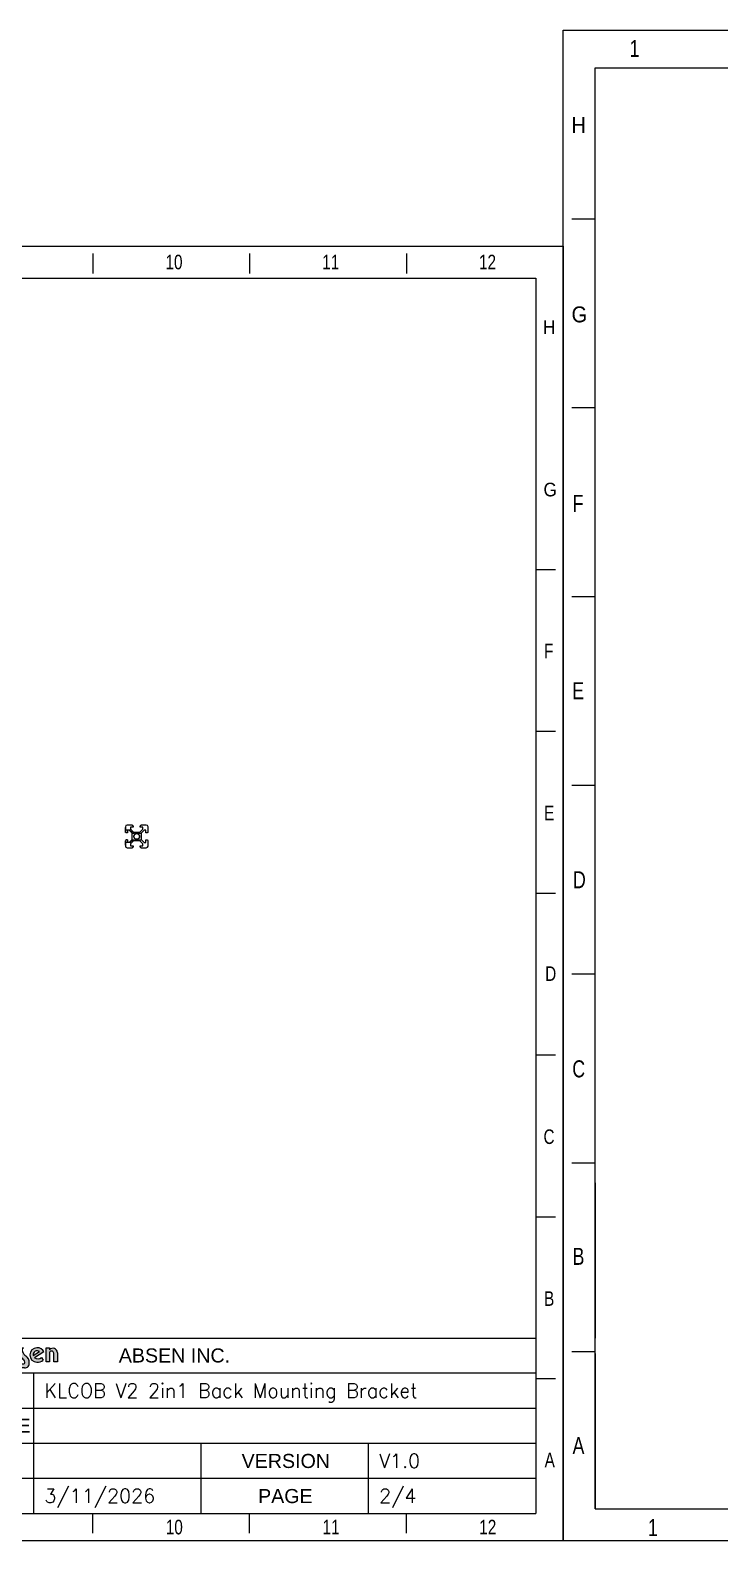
# Model space of a CAD drawing. Header units: millimetres. Extents: x 1927 to 14264, y 1863 to 5555.
# Drawn here: x 6487 to 7097, y 1863 to 3198 of the extents above; entities that cross this region are included whole.
import ezdxf

# ---------------------------------------------------------------- set-up
doc = ezdxf.new("R2010")
doc.units = ezdxf.units.MM
doc.linetypes.add('HIDDEN', pattern=[0.2, 0.1, -0.1])
for name, color, linetype in [('02___PRT_ALL_AXES', 7, 'Continuous'), ('DEFAULT_2', 8, 'HIDDEN'), ('DIM', 4, 'Continuous'), ('图框', 7, 'Continuous')]:
    doc.layers.add(name, color=color, linetype=linetype)
doc.styles.add('CKSTANDARD', font='arial.ttf')
doc.styles.add('Roamns', font='romans.shx')

# ---------------------------------------------------------------- blocks, each defined once
blk = doc.blocks.new('A$C7F980674')
at = {"layer": 'DIM'}
h = blk.add_hatch(color=0, dxfattribs=at)
h.paths.add_polyline_path([(7.072382140899999e-05, 14.43823848652391), (17.54018542246194, 49.09321739150072), (32.43710042510065, 49.09321739150072), (48.55284257268067, 14.43823848652391), (37.85417935127042, 14.43823848652391), (34.52331861507264, 21.47508279329122), (15.18332810379797, 21.47508279329122), (11.78696234113886, 14.43823848652391)])
h.paths.add_polyline_path([(24.94748300875654, 41.70518833840833), (18.4432997739641, 28.22933563047082), (31.32622136492865, 28.22933563047082)], flags=16)
h = blk.add_hatch(color=0, dxfattribs=at)
edge = h.paths.add_edge_path()
edge.add_arc((102.73004367057, 13.90886456904809), 4.008224344635951, 268.9921655110325, 361.5919063077861)
edge.add_arc((99.15354010349256, 13.8520860173212), 7.585044519850372, 1.270112135883178, 51.07851824680055)
edge.add_arc((307.8846824545763, 226.7410586670685), 290.5958996836599, 223.1994758205292, 225.4213170999201, ccw=False)
edge.add_arc((110.0181443910987, 42.41204420301801), 20.20419257147762, 160.1829900287513, 226.2534819823607, ccw=False)
edge.add_line((91.01044081093276, 49.26161368391513), (102.8060160324094, 49.26161368391513))
edge.add_arc((108.2666153697937, 42.83305403733538), 8.434721350051746, 130.3455086857447, 201.7414345435993)
edge.add_arc((128.4138673179259, 54.80693761470138), 31.79540957994945, 208.3500157259416, 232.6470193688833)
edge.add_arc((94.72388420018251, 12.01322233724932), 22.67708241663319, 1.6072526751569853, 50.5832628822302, ccw=False)
edge.add_arc((105.8459691270836, 11.59352122360906), 11.59424323095258, -89.35383752252329, 5.224491977119385, ccw=False)
edge.add_line((105.9767223201925, 1.52956708916e-05), (89.85622180037899, 1.52956708916e-05))
edge.add_line((89.85622180037899, 1.52956708916e-05), (89.85622180037899, 9.9012602990897))
edge.add_line((89.85622180037899, 9.9012602990897), (102.6595425193372, 9.9012602990897))
edge = h.paths.add_edge_path()
edge.add_arc((171.7675726878224, 35.99111448746953), 5.592045124112526, 4.242312034283134, 157.3807249757778)
edge.add_line((166.6056627364887, 38.14184792619381), (166.6056627364887, 14.68336624098083))
edge.add_line((166.6056627364887, 14.68336624098083), (158.2999845909944, 14.68336624098083))
edge.add_line((158.2999845909944, 14.68336624098083), (158.2999845909944, 48.98261023246597))
edge.add_line((158.2999845909944, 48.98261023246597), (166.6056627364887, 48.98261023246597))
edge.add_line((166.6056627364887, 48.98261023246597), (166.6056627364887, 44.54051251930104))
edge.add_arc((175.059291137004, 37.22529775423028), 11.17927547709232, 0.8903209452371925, 139.1292395527885, ccw=False)
edge.add_line((186.2372169588634, 37.39900588159253), (186.2372169588634, 14.59949883442459))
edge.add_line((186.2372169588634, 14.59949883442459), (177.3442962794797, 14.59949883442459))
edge.add_line((177.3442962794797, 14.59949883442459), (177.3442962794797, 36.40478422593151))
edge = h.paths.add_edge_path(flags=16)
edge.add_arc((136.4442843357392, 32.77929143981055), 9.435952450654392, 49.48403791523462, 192.8465811329278)
edge.add_line((127.2445240183151, 30.68129030702039), (142.5744439341942, 39.9527384458579))
edge = h.paths.add_edge_path()
edge.add_arc((138.324037688988, 35.05001054707828), 12.98520101557842, 229.4306864689146, 313.987557062781)
edge.add_line((147.3422875163669, 25.70727992560023), (151.5778032950766, 19.0634939338488))
edge.add_arc((136.8676456241519, 38.39878950785715), 24.29490468469704, 268.4242694583239, 307.2636236800371, ccw=False)
edge.add_arc((136.1995790051587, 31.76485599069565), 17.65178410925637, 90, 269.99999999833244, ccw=False)
edge.add_arc((136.9909520029032, 31.53144809733931), 17.90269153484251, 25.559083157673115, 92.53353593303888, ccw=False)
edge.add_line((153.1417016008636, 39.25541415211593), (129.8788853118894, 25.18619552736891))
at = {"layer": '图框'}
h = blk.add_hatch(color=30, dxfattribs=at)
edge = h.paths.add_edge_path(flags=0)
edge.add_line((64.32187787050498, 49.15013919285958), (64.32187787050498, 38.7695952337333))
edge.add_arc((68.06519958705758, 31.86908890660379), 7.850442347056839, -179.99999999998067, 118.47852907585141, ccw=False)
edge.add_line((60.21475723999902, 31.86908890659288), (60.21475723999902, 60.55619218834499))
edge.add_line((60.21475723999902, 60.55619218834545), (50.38336833377252, 60.55619218834545))
edge.add_line((50.38336833377252, 60.55619218834545), (50.38336833377252, 31.86908890659334))
edge.add_arc((68.06519958705758, 31.86908890660379), 17.6818312532899, 180.0000000000095, 462.2222539588729)
at = {"layer": '图框', "color": 7, "linetype": 'Continuous'}
for p, q in [((7.072382140899999e-05, 14.43823848652391), (17.54018542246194, 49.09321739150072)), ((17.54018542246194, 49.09321739150072), (32.43710042510065, 49.09321739150072)), ((24.94748300875654, 41.70518833840833), (18.4432997739641, 28.22933563047082)), ((31.32622136492865, 28.22933563047082), (24.94748300875654, 41.70518833840833)), ((32.43710042510065, 49.09321739150072), (48.55284257268067, 14.43823848652391)), ((91.01044081093276, 49.26161368391513), (102.8060160324094, 49.26161368391513)), ((127.2445240183151, 30.68129030702039), (142.5744439341942, 39.9527384458579)), ((153.1417016008636, 39.25541415211593), (129.8788853118894, 25.18619552736891)), ((158.2999845909944, 48.98261023246597), (166.6056627364887, 48.98261023246597)), ((158.2999845909944, 14.68336624098083), (158.2999845909944, 48.98261023246597)), ((166.6056627364887, 48.98261023246597), (166.6056627364887, 44.54051251930104)), ((166.6056627364887, 38.14184792619381), (166.6056627364887, 14.68336624098083)), ((177.3442962794797, 14.59949883442459), (177.3442962794797, 36.40478422593151)), ((186.2372169588634, 37.39900588159253), (186.2372169588634, 14.59949883442459)), ((11.78696234113886, 14.43823848652391), (7.072382140899999e-05, 14.43823848652391)), ((15.18332810379797, 21.47508279329122), (11.78696234113886, 14.43823848652391)), ((34.52331861507264, 21.47508279329122), (15.18332810379797, 21.47508279329122)), ((18.4432997739641, 28.22933563047082), (31.32622136492865, 28.22933563047082)), ((37.85417935127042, 14.43823848652391), (34.52331861507264, 21.47508279329122)), ((48.55284257268067, 14.43823848652391), (37.85417935127042, 14.43823848652391)), ((89.85622180037899, 9.9012602990897), (102.6595425193372, 9.9012602990897)), ((89.85622180037899, 1.52956708916e-05), (89.85622180037899, 9.9012602990897)), ((105.9767223201925, 1.52956708916e-05), (89.85622180037899, 1.52956708916e-05)), ((147.3422875163669, 25.70727992560023), (151.5778032950766, 19.0634939338488)), ((166.6056627364887, 14.68336624098083), (158.2999845909944, 14.68336624098083)), ((186.2372169588634, 14.59949883442459), (177.3442962794797, 14.59949883442459))]:
    blk.add_line(p, q, dxfattribs=at)
at = {"layer": '图框', "color": 30}
for p, q in [((60.21475723999902, 60.55619218834545), (50.38336833377252, 60.55619218834545)), ((50.38336833377252, 60.55619218834545), (50.38336833377252, 31.86908890659288)), ((60.21475723999902, 31.86908890659288), (60.21475723999902, 60.55619218834545)), ((64.32187787050498, 49.15013919285047), (64.32187787050498, 38.76959523373262))]:
    blk.add_line(p, q, dxfattribs=at)
at = {"layer": '图框', "color": 30, "linetype": 'Continuous'}
for p, q in [((50.38336833377252, 60.55619218834545), (60.21475723999902, 60.55619218834545)), ((50.38336833377252, 31.86908890659288), (50.38336833377252, 60.55619218834545)), ((60.21475723999902, 60.55619218834545), (60.21475723999902, 31.86908890659288)), ((64.32187787050498, 38.76959523373262), (64.32187787050498, 49.15013919285047))]:
    blk.add_line(p, q, dxfattribs=at)
at = {"layer": '图框', "color": 30}
for radius, end in [(17.68183125329058, 102.2222539587313), (7.850442347058727, 118.4785290759734)]:
    blk.add_arc((68.06519958705758, 31.86908890660379), radius, 180, end, dxfattribs=at)
at = {"layer": '图框', "color": 30, "linetype": 'Continuous'}
for radius, end in [(17.68183125329058, 102.2222539587313), (7.850442347058727, 118.4785290759734)]:
    blk.add_arc((68.06519958705758, 31.86908890660379), radius, 180, end, dxfattribs=at)
at = {"layer": '图框', "color": 7, "linetype": 'Continuous'}
for centre, radius, start, end in [((110.0181443910987, 42.41204420301801), 20.20419257147762, 160.1829900287512, 226.2534819823607), ((108.2666153697937, 42.83305403733538), 8.434721350051746, 130.3455086857447, 201.7414345435993), ((128.4138673179259, 54.80693761470138), 31.79540957994945, 208.3500157259416, 232.6470193688833), ((136.1995790051587, 31.76485599069565), 17.65178410925637, 90, 269.9999999983326), ((136.4442843357392, 32.77929143981055), 9.435952450654392, 49.48403791523462, 192.8465811329278), ((136.9909520029032, 31.53144809733931), 17.90269153484251, 25.55908315767311, 92.53353593303889), ((175.059291137004, 37.22529775423028), 11.17927547709232, 0.890320945237155, 139.1292395527885), ((171.7675726878224, 35.99111448746953), 5.592045124112526, 4.242312034283134, 157.3807249757777), ((307.8846824545763, 226.7410586670685), 290.5958996836599, 223.1994758205292, 225.4213170999201), ((102.73004367057, 13.90886456904809), 4.008224344635951, 268.9921655110325, 1.591906307786035), ((99.15354010349256, 13.8520860173212), 7.585044519850372, 1.270112135883178, 51.07851824680055), ((105.8459691270836, 11.59352122360906), 11.59424323095258, 270.6461624774767, 5.224491977119398), ((94.72388420018251, 12.01322233724932), 22.67708241663319, 1.607252675157019, 50.58326288223009), ((138.324037688988, 35.05001054707828), 12.98520101557842, 229.4306864689146, 313.987557062781), ((136.8676456241519, 38.39878950785715), 24.29490468469704, 268.4242694583239, 307.2636236800372)]:
    blk.add_arc(centre, radius, start, end, dxfattribs=at)
blk = doc.blocks.new('standard template')
for p, q in [((3074.190701470609, 30738.92613676272), (3074.190701470609, 30336.17438674748)), ((6245.860732835789, 30728.1549699337), (6245.860732835789, 30325.40321991846)), ((9417.530764200956, 30728.1549699337), (9417.530764200956, 30325.40321991846)), ((12589.20079556617, 30728.1549699337), (12589.20079556617, 30325.40321991846)), ((15760.87082693094, 30728.1549699337), (15760.87082693094, 30325.40321991846)), ((18932.5408582965, 30728.1549699337), (18932.5408582965, 30325.40321991846)), ((22104.21088966171, 30728.1549699337), (22104.21088966171, 30325.40321991846)), ((25275.88092102688, 30728.1549699337), (25275.88092102688, 30325.40321991846)), ((28447.55095239169, 30728.1549699337), (28447.55095239169, 30325.40321991846)), ((31619.22098375725, 30728.1549699337), (31619.22098375725, 30325.40321991846)), ((34790.89101512246, 30728.1549699337), (34790.89101512246, 30325.40321991846)), ((456.3043263761064, 27606.82890732049), (53.55257636127499, 27606.82890732049)), ((456.3043263761064, 24334.47093845161), (53.55257636127499, 24334.47093845161)), ((37811.52914023175, 24334.47093845161), (37408.77739021767, 24334.47093845161)), ((456.3043263761064, 21062.11296958276), (53.55257636127499, 21062.11296958276)), ((37811.52914023175, 21062.11296958276), (37408.77739021767, 21062.11296958276)), ((456.3043263761064, 17789.75500071395), (53.55257636127499, 17789.75500071395)), ((37811.52914023175, 17789.75500071395), (37408.77739021767, 17789.75500071395)), ((456.3043263761064, 14517.39703184522), (53.55257636127499, 14517.39703184522)), ((37811.52914023175, 14517.39703184522), (37408.77739021767, 14517.39703184522)), ((456.3043263761064, 11245.03906297615), (53.55257636127499, 11245.03906297615)), ((37811.52914023175, 11245.03906297615), (37408.77739021767, 11245.03906297615)), ((456.300425046742, 10901.22604542631), (456.300425046742, 8211.201242349774)), ((456.3004752233974, 8211.201212888738), (456.3004752233974, 10446.47198841445)), ((456.3043263761064, 6313.421278906272), (456.3043263761064, 10291.40399309728)), ((23856.97153506272, 8795.713564875037), (37408.778564428, 8795.713564875037)), ((456.3043263761064, 7972.681094107501), (53.55257636127499, 7972.681094107501)), ((456.3004250463636, 7944.132492350995), (456.3004250463636, 5254.107689274441)), ((23856.97153506272, 8093.130701303396), (37408.778564428, 8093.130701303396)), ((27245.81191601179, 8093.130701303396), (27245.81191601179, 5254.107439613468)), ((37811.52914023175, 7972.681094107501), (37408.77739021767, 7972.681094107501)), ((23856.97153506272, 7383.374122341703), (37408.778564428, 7383.374122341703)), ((23856.97153506272, 6673.618568779083), (37408.778564428, 6673.618568779083)), ((30632.87504974536, 6673.618568779083), (30632.87504974536, 5254.107522819249)), ((34020.82680708668, 6673.618568779084), (34020.82689442195, 5254.107606046864)), ((23856.97153506272, 5963.863516895812), (37408.778564428, 5963.863516895812)), ((456.3043263761064, 5254.106781508859), (37408.77739021767, 5254.107689274438)), ((3074.190701470609, 5254.106781508859), (3074.190701470609, 4851.355031493431)), ((6245.860732835789, 4851.355031494943), (6245.860732835789, 5254.106781508859)), ((9417.530764200956, 4851.355031494943), (9417.530764200956, 5254.106781508859)), ((12589.20079556617, 4851.355031494943), (12589.20079556617, 5254.106781508859)), ((15760.87082693094, 4851.355031494943), (15760.87082693094, 5254.106781508859)), ((18932.5408582965, 4851.355031494943), (18932.5408582965, 5254.106781508859)), ((22104.21088966208, 4851.355031494943), (22104.21088966208, 5254.106781508859)), ((25275.88092102688, 4851.355031494943), (25275.88092102688, 5254.106781508859)), ((28447.55095239169, 4851.355031494943), (28447.55095239169, 5254.106781508859)), ((31619.22098375725, 4851.355031494943), (31619.22098375725, 5254.106781508859)), ((34790.89101512246, 4851.355031494943), (34790.89101512246, 5254.106781508859))]:
    blk.add_line(p, q)
at = {"color": 7}
for p, q in [((23856.97153506272, 8795.713564875037), (23856.97153506272, 5963.862502516924)), ((28855.9334232351, 8795.71354967167), (31733.56329402495, 8795.71354967167)), ((23856.97036085204, 5963.862847771017), (23856.97036085204, 5254.106781508859))]:
    blk.add_line(p, q, dxfattribs=at)
blk.add_lwpolyline([(37962.56104648763, 4700.323125238685), (-97.47932989458059, 4700.323125238685), (-97.47932989458059, 30879.18687618916), (37962.56104648763, 30879.18687618916)], close=True)
for points in [[(456.3043263761064, 6673.618914033166), (456.3043263761064, 5963.862847771017), (456.3043263761064, 5254.106781508859), (456.3043263761064, 30225.88892618673), (37408.77739021536, 30225.88892618673), (37408.77739021536, 5254.106781508857)], [(456.3043263761064, 9630.712467108502), (456.3043263761064, 8920.956400846337), (456.3043263761064, 8211.200334584175)]]:
    blk.add_lwpolyline(points, dxfattribs=at)
at = {"color": 0, "xscale": 8.255519999999997, "yscale": 8.255519999999997, "zscale": 8.255519999999997}
blk.add_blockref('A$C7F980674', (26192.34157000923, 8194.850301169268), dxfattribs=at)
at = {"style": 'CKSTANDARD'}
for s, height, width, p in [('1', 294.7531236609044, 0.75, (1055.476703909662, 30416.07482049645)), ('2', 294.7531236609044, 0.75, (4544.658221059041, 30407.94328304912)), ('3', 294.7531236609044, 0.75, (7716.32825242424, 30407.94328304912)), ('4', 294.7531236609044, 0.75, (10887.99828378939, 30407.94328304912)), ('5', 294.7531236609044, 0.75, (14059.66831515458, 30407.94328304912)), ('6', 294.7531236609044, 0.75, (17231.3383465194, 30407.94328304912)), ('7', 294.7531236609044, 0.75, (20403.00837788457, 30407.94328304912)), ('8', 294.7531236609044, 0.75, (23574.67840924976, 30407.94328304912)), ('9', 294.7531236609044, 0.75, (26746.34844061533, 30407.94328304912)), ('10', 294.7531236609044, 0.75, (29918.01847198012, 30407.94328304912)), ('11', 294.7531236609044, 0.75, (33089.68850334453, 30407.94328304912)), ('12', 294.7531236609044, 0.75, (36261.35853471048, 30407.94328304912)), ('H', 276.0202481760377, 0.9, (46.73104431611136, 29097.04454678122)), ('H', 276.0202481760377, 0.9, (37555.12210834264, 29101.5209753774)), ('G', 276.0202481760377, 0.9, (49.82316045530025, 25816.47206648935)), ('G', 276.0202481760377, 0.9, (37566.68859191013, 25816.63964223534)), ('F', 294.7531236609044, 0.75, (68.70134319661882, 22531.66826937476)), ('F', 294.7531236609044, 0.75, (37578.25507547724, 22543.32479266037)), ('E', 294.7531236609044, 0.75, (61.89326292580517, 19285.38030486752)), ('E', 294.7531236609044, 0.75, (37578.25507547724, 19270.00994308536)), ('D', 294.7531236609044, 0.75, (73.63787948818934, 16008.63228400944)), ('D', 294.7531236609044, 0.75, (37601.3880426126, 16019.82806064472)), ('C', 294.7531236609044, 0.75, (61.89326292580517, 12731.88426315152)), ('C', 294.7531236609044, 0.75, (37566.68859191013, 12723.38024393472)), ('B', 294.7531236609044, 0.75, (66.85692304384429, 9482.531306331097)), ('B', 294.7531236609044, 0.75, (37578.25507547724, 9450.065394360612)), ('A', 294.7531236609044, 0.75, (66.85692304384429, 6202.338559598616)), ('A', 294.7531236609044, 0.75, (37589.82155904549, 6188.317028351992)), ('1', 294.7531236609044, 0.75, (1372.988189693475, 4782.863188368605)), ('2', 294.7531236609044, 0.75, (4544.658221059041, 4782.863188368605)), ('3', 294.7531236609044, 0.75, (7722.420527026043, 4830.398885600231)), ('4', 294.7531236609044, 0.75, (10894.09055839121, 4830.398885600231)), ('5', 294.7531236609044, 0.75, (14065.76058975639, 4830.398885600231)), ('6', 294.7531236609044, 0.75, (17237.43062112159, 4830.398885600231)), ('7', 294.7531236609044, 0.75, (20409.10065248676, 4830.398885600231)), ('8', 294.7531236609044, 0.75, (23580.77068385195, 4830.398885600231)), ('9', 294.7531236609044, 0.75, (26752.44071521712, 4830.398885600231)), ('10', 294.7531236609044, 0.75, (29924.11074658232, 4830.398885600231)), ('11', 294.7531236609044, 0.75, (33095.7807779475, 4830.398885600231)), ('12', 294.7531236609044, 0.75, (36267.45080931267, 4830.398885600231))]:
    blk.add_text(s, height=height, dxfattribs=dict(at, width=width)).set_placement(p)
at = {"char_height": 284.520887302088, "attachment_point": 1, "style": 'Roamns'}
for s, insert, width in [('{\\fArial|b0|i0|c0|p34;ABSEN INC.}', (28971.93233673383, 8589.519935694101), 3912.014128152973), ('{\\fArial|b0|i0|c0|p34;PAGE TITLE}', (24469.27002041139, 7876.177268086687), 3912.014128152973), ('{\\fArial|b0|i0|c0|p34;PROJECT NAME}', (24075.34686825149, 7170.007803169789), 3305.733494093198), ('{\\fArial|b0|i0|c0|p34;DRAWN BY}', (24469.27002041139, 6456.665135562374), 3912.014128152973), ('{\\fArial|b0|i0|c0|p34;VERSION}', (31457.34323196745, 6456.665135562374), 3912.014128152973), ('{\\fArial|b0|i0|c0|p34;DATE}', (25007.6770378442, 5746.910083679103), 3912.014128152973), ('{\\fArial|b0|i0|c0|p34;PAGE}', (31790.67484066828, 5746.909612582457), 3912.014128152973)]:
    blk.add_mtext(s, dxfattribs=dict(at, insert=insert, width=width))
at = {"style": 'Roamns'}
for tag, p in [('PAGE_NAME', (27465.9633492592, 7593.658508723252)), ('PROJECT_NAME', (27465.9633492592, 6883.902955160633)), ('DRAWN_NAME', (27465.9633492592, 6174.147903277361)), ('VERSION', (34240.97828400169, 6174.147903277361)), ('SELECT_DATA', (27465.9633492592, 5464.391825995019)), ('PAGE_NUMBER', (34240.97828400169, 5464.391992428408))]:
    blk.add_attdef(tag, p, '', height=284.520887302088, dxfattribs=at)
blk = doc.blocks.new('eyfh')
at = {"color": 114, "linetype": 'Continuous', "true_color": 0x139b48}
for p, q in [((5264.485313357609, 3170.145905518233), (5264.485313357609, 3165.245905518233)), ((5267.924653185908, 3167.145905518233), (5264.485313357609, 3167.142267951633)), ((5270.885313357609, 3171.645905518233), (5265.985313357609, 3171.645905518233)), ((5270.585313357609, 3164.485245346434), (5267.924653185908, 3167.145905518233)), ((5268.985313357609, 3169.845905518234), (5268.985313357609, 3168.206565689934)), ((5271.385313357609, 3169.845905518234), (5268.985313357609, 3169.845905518234)), ((5268.985313357609, 3168.206565689934), (5271.645973529408, 3165.545905518233)), ((5270.585313357609, 3158.806565689933), (5270.585313357609, 3164.485245346434)), ((5270.885313357609, 3171.645905518233), (5270.885313357609, 3171.145905518233)), ((5270.885313357609, 3171.145905518233), (5271.385313357609, 3171.145905518233)), ((5271.385313357609, 3171.145905518233), (5271.385313357609, 3169.845905518234)), ((5271.645973529408, 3165.545905518233), (5277.324653185909, 3165.545905518233)), ((5277.324653185909, 3165.545905518233), (5279.985313357609, 3168.206565689934)), ((5277.585313357609, 3169.845905518234), (5277.585313357609, 3171.145905518233)), ((5277.585313357609, 3171.145905518233), (5278.085313357609, 3171.145905518233)), ((5279.985313357609, 3169.845905518234), (5277.585313357609, 3169.845905518234)), ((5278.085313357609, 3171.145905518233), (5278.085313357609, 3171.645905518233)), ((5282.985313357609, 3171.645905518233), (5278.085313357609, 3171.645905518233)), ((5281.045973529408, 3167.145905518233), (5278.385313357609, 3164.485245346434)), ((5278.385313357609, 3164.485245346434), (5278.385313357609, 3158.806565689933)), ((5279.985313357609, 3168.206565689934), (5279.985313357609, 3169.845905518234)), ((5282.685313357609, 3167.145905518233), (5281.045973529408, 3167.145905518233)), ((5282.685313357609, 3164.745905518233), (5282.685313357609, 3167.145905518233)), ((5283.985313357609, 3164.745905518233), (5282.685313357609, 3164.745905518233)), ((5284.485313357609, 3165.245905518233), (5283.985313357609, 3165.245905518233)), ((5283.985313357609, 3165.245905518233), (5283.985313357609, 3164.745905518233)), ((5284.485313357609, 3165.245905518233), (5284.485313357609, 3170.145905518233)), ((5264.485313357609, 3158.045905518233), (5264.485313357609, 3153.145905518233)), ((5267.924653185908, 3156.145905518233), (5264.485313357609, 3156.149543084734)), ((5265.985313357609, 3151.645905518233), (5270.885313357609, 3151.645905518233)), ((5267.924653185908, 3156.145905518233), (5270.585313357609, 3158.806565689933)), ((5271.645973529408, 3157.745905518233), (5268.985313357609, 3155.085245346432)), ((5268.985313357609, 3155.085245346432), (5268.985313357609, 3153.445905518232)), ((5268.985313357609, 3153.445905518232), (5271.385313357609, 3153.445905518232)), ((5271.385313357609, 3152.145905518233), (5270.885313357609, 3152.145905518233)), ((5270.885313357609, 3152.145905518233), (5270.885313357609, 3151.645905518233)), ((5271.385313357609, 3153.445905518232), (5271.385313357609, 3152.145905518233)), ((5277.324653185909, 3157.745905518233), (5271.645973529408, 3157.745905518233)), ((5279.985313357609, 3155.085245346432), (5277.324653185909, 3157.745905518233)), ((5277.585313357609, 3153.445905518232), (5279.985313357609, 3153.445905518232)), ((5277.585313357609, 3152.145905518233), (5277.585313357609, 3153.445905518232)), ((5278.085313357609, 3152.145905518233), (5277.585313357609, 3152.145905518233)), ((5278.085313357609, 3151.645905518233), (5278.085313357609, 3152.145905518233)), ((5278.085313357609, 3151.645905518233), (5282.985313357609, 3151.645905518233)), ((5278.385313357609, 3158.806565689933), (5281.045973529408, 3156.145905518233)), ((5279.985313357609, 3153.445905518232), (5279.985313357609, 3155.085245346432)), ((5281.045973529408, 3156.145905518233), (5282.685313357609, 3156.145905518233)), ((5282.685313357609, 3158.545905518233), (5283.985313357609, 3158.545905518233)), ((5282.685313357609, 3156.145905518233), (5282.685313357609, 3158.545905518233)), ((5283.985313357609, 3158.545905518233), (5283.985313357609, 3158.045905518233)), ((5283.985313357609, 3158.045905518233), (5284.485313357609, 3158.045905518233)), ((5284.485313357609, 3153.145905518233), (5284.485313357609, 3158.045905518233))]:
    blk.add_line(p, q, dxfattribs=at)
blk.add_circle((5274.485313357609, 3161.645905518233), 2.5, dxfattribs=at)
for centre, start, end in [((5265.985313357609, 3170.145905518233), 90, 180), ((5282.985313357609, 3170.145905518233), 0, 90), ((5265.985313357609, 3153.145905518233), 180, 270), ((5282.985313357609, 3153.145905518233), 270, 0)]:
    blk.add_arc(centre, 1.5, start, end, dxfattribs=at)
at = {"layer": '02___PRT_ALL_AXES', "color": 114, "linetype": 'HIDDEN', "true_color": 0x139b48}
for p, q in [((5264.485313357609, 3165.245905518233), (5264.485313357609, 3167.145905518233)), ((5266.285313357608, 3167.145905518233), (5264.485313357609, 3167.145905518233)), ((5267.924653185908, 3167.145905518233), (5270.585313357609, 3164.485245346434)), ((5270.045973529408, 3167.145905518233), (5267.924653185908, 3167.145905518233)), ((5270.045973529408, 3167.145905518233), (5270.585313357609, 3166.606565689934)), ((5270.585313357609, 3156.685245346433), (5270.585313357609, 3166.606565689934)), ((5270.585313357609, 3164.645905518233), (5278.545973529408, 3164.645905518233)), ((5278.545973529408, 3164.645905518233), (5278.385313357609, 3164.485245346434)), ((5278.385313357609, 3164.485245346434), (5278.385313357609, 3158.806565689933)), ((5264.485313357609, 3156.145905518233), (5264.485313357609, 3158.045905518233)), ((5266.285313357608, 3156.145905518233), (5264.485313357609, 3156.145905518233)), ((5266.285313357608, 3156.147724301432), (5266.285313357608, 3156.145905518233)), ((5270.585313357609, 3158.806565689933), (5267.924653185908, 3156.145905518233)), ((5270.045973529408, 3156.145905518233), (5267.924653185908, 3156.145905518233)), ((5270.585313357609, 3156.685245346433), (5270.045973529408, 3156.145905518233)), ((5270.585313357609, 3158.645905518233), (5278.545973529408, 3158.645905518233)), ((5278.385313357609, 3158.806565689933), (5278.545973529408, 3158.645905518233))]:
    blk.add_line(p, q, dxfattribs=at)
at = {"layer": '02___PRT_ALL_AXES', "color": 114, "linetype": 'Continuous', "true_color": 0x139b48}
for p, q in [((5264.985313357609, 3165.245905518233), (5264.485313357609, 3165.245905518233)), ((5264.985313357609, 3165.245905518233), (5264.985313357609, 3164.745905518233)), ((5266.285313357608, 3164.745905518233), (5264.985313357609, 3164.745905518233)), ((5266.285313357608, 3167.145905518233), (5266.285313357608, 3164.745905518233)), ((5264.985313357609, 3158.045905518233), (5264.485313357609, 3158.045905518233)), ((5264.985313357609, 3158.545905518233), (5264.985313357609, 3158.045905518233)), ((5266.285313357608, 3158.545905518233), (5264.985313357609, 3158.545905518233)), ((5266.285313357608, 3158.545905518233), (5266.285313357608, 3156.147724301432))]:
    blk.add_line(p, q, dxfattribs=at)
at = {"layer": '02___PRT_ALL_AXES', "color": 114, "linetype": 'HIDDEN', "true_color": 0x139b48}
blk.add_circle((5274.485313357609, 3161.645905518233), 2.5, dxfattribs=at)
at = {"layer": 'DEFAULT_2', "color": 114, "linetype": 'HIDDEN', "true_color": 0x139b48}
for p, q in [((5264.485313357609, 3169.595905518234), (5264.585313357609, 3169.595905518234)), ((5264.485313357609, 3169.145905518233), (5264.685313357609, 3169.145905518233)), ((5264.485313357609, 3169.082075738534), (5264.685313357609, 3169.082075738534)), ((5264.485313357609, 3168.954416179333), (5264.685313357609, 3168.954416179333)), ((5264.485313357609, 3168.826756620034), (5264.685313357609, 3168.826756620034)), ((5264.485313357609, 3168.762926840433), (5264.685313357609, 3168.762926840433)), ((5264.485313357609, 3168.699097060833), (5264.685313357609, 3168.699097060833)), ((5264.485313357609, 3168.635267281234), (5264.685313357609, 3168.635267281234)), ((5264.485313357609, 3168.443777942333), (5264.685313357609, 3168.443777942333)), ((5264.485313357609, 3168.395905518233), (5264.585313357609, 3168.395905518233)), ((5264.485313357609, 3168.316118204233), (5264.685313357609, 3168.316118204233)), ((5264.485313357609, 3168.188458645032), (5264.685313357609, 3168.188458645032)), ((5264.485313357609, 3168.124628865333), (5264.685313357609, 3168.124628865333)), ((5264.485313357609, 3168.060799085733), (5264.685313357609, 3168.060799085733)), ((5264.485313357609, 3167.996969306134), (5264.685313357609, 3167.996969306134)), ((5264.485313357609, 3167.933139526533), (5264.685313357609, 3167.933139526533)), ((5264.485313357609, 3167.869309746833), (5264.685313357609, 3167.869309746833)), ((5264.485313357609, 3167.805479967234), (5264.685313357609, 3167.805479967234)), ((5264.485313357609, 3167.741650187632), (5264.685313357609, 3167.741650187632)), ((5264.485313357609, 3167.677820408033), (5264.685313357609, 3167.677820408033)), ((5264.485313357609, 3167.645905518233), (5264.585313357609, 3167.645905518233)), ((5264.485313357609, 3167.613990628333), (5264.685313357609, 3167.613990628333)), ((5264.485313357609, 3167.550160848734), (5264.685313357609, 3167.550160848734)), ((5264.485313357609, 3167.486331069133), (5264.685313357609, 3167.486331069133)), ((5264.485313357609, 3167.358671509834), (5264.685313357609, 3167.358671509834)), ((5266.285313357608, 3167.145905518233), (5264.485313357609, 3167.145905518233)), ((5264.485313357609, 3167.103352301932), (5264.685313357609, 3167.103352301932)), ((5264.485313357609, 3166.895905518233), (5264.585313357609, 3166.895905518233)), ((5264.485313357609, 3166.848033183433), (5264.685313357609, 3166.848033183433)), ((5264.485313357609, 3166.720373624234), (5264.685313357609, 3166.720373624234)), ((5264.485313357609, 3166.656543799932), (5264.685313357609, 3166.656543799932)), ((5264.485313357609, 3166.592714020233), (5264.685313357609, 3166.592714020233)), ((5264.485313357609, 3166.528884240633), (5264.685313357609, 3166.528884240633)), ((5264.485313357609, 3166.465054461032), (5264.685313357609, 3166.465054461032)), ((5264.485313357609, 3166.337394879432), (5264.685313357609, 3166.337394879432)), ((5264.485313357609, 3166.209735303433), (5264.685313357609, 3166.209735303433)), ((5264.485313357609, 3166.145905518233), (5264.685313357609, 3166.145905518233)), ((5264.485313357609, 3165.695905518232), (5264.585313357609, 3165.695905518232)), ((5264.585313357609, 3165.695905518232), (5264.585313357609, 3169.595905518234)), ((5264.685313357609, 3166.145905518233), (5264.685313357609, 3169.145905518233)), ((5266.285313357608, 3167.145905518233), (5266.285313357608, 3164.745905518233)), ((5264.485313357609, 3157.345905518234), (5264.585313357609, 3157.345905518234)), ((5264.485313357609, 3157.271437441934), (5264.585313357609, 3157.271437441934)), ((5264.485313357609, 3157.122501289534), (5264.585313357609, 3157.122501289534)), ((5264.485313357609, 3157.048033213234), (5264.585313357609, 3157.048033213234)), ((5264.485313357609, 3156.973565137034), (5264.585313357609, 3156.973565137034)), ((5264.485313357609, 3156.899097060834), (5264.585313357609, 3156.899097060834)), ((5264.485313357609, 3156.824628984534), (5264.585313357609, 3156.824628984534)), ((5264.485313357609, 3156.750160908334), (5264.585313357609, 3156.750160908334)), ((5264.485313357609, 3156.675692832134), (5264.585313357609, 3156.675692832134)), ((5264.485313357609, 3156.526756679634), (5264.585313357609, 3156.526756679634)), ((5264.485313357609, 3156.452288394834), (5264.585313357609, 3156.452288394834)), ((5264.485313357609, 3156.377820318634), (5264.585313357609, 3156.377820318634)), ((5264.485313357609, 3156.303352242334), (5264.585313357609, 3156.303352242334)), ((5264.485313357609, 3156.228884166134), (5264.585313357609, 3156.228884166134)), ((5264.485313357609, 3156.154416089934), (5264.585313357609, 3156.154416089934)), ((5266.285313357608, 3156.145905518233), (5264.485313357609, 3156.145905518233)), ((5264.485313357609, 3156.079948013634), (5264.585313357609, 3156.079948013634)), ((5264.485313357609, 3156.005479937434), (5264.585313357609, 3156.005479937434)), ((5264.485313357609, 3155.931011861234), (5264.585313357609, 3155.931011861234)), ((5264.485313357609, 3155.856543785034), (5264.585313357609, 3155.856543785034)), ((5264.485313357609, 3155.782075708734), (5264.585313357609, 3155.782075708734)), ((5264.485313357609, 3155.707607632534), (5264.585313357609, 3155.707607632534)), ((5264.485313357609, 3155.633139556334), (5264.585313357609, 3155.633139556334)), ((5264.485313357609, 3155.558671480034), (5264.585313357609, 3155.558671480034)), ((5264.485313357609, 3155.484203403834), (5264.585313357609, 3155.484203403834)), ((5264.485313357609, 3155.409735327634), (5264.585313357609, 3155.409735327634)), ((5264.485313357609, 3155.335267251434), (5264.585313357609, 3155.335267251434)), ((5264.485313357609, 3155.260799175134), (5264.585313357609, 3155.260799175134)), ((5264.485313357609, 3155.186331098934), (5264.585313357609, 3155.186331098934)), ((5264.485313357609, 3155.037394842133), (5264.585313357609, 3155.037394842133)), ((5264.485313357609, 3154.962926765933), (5264.585313357609, 3154.962926765933)), ((5264.485313357609, 3154.739522537233), (5264.585313357609, 3154.739522537233)), ((5264.485313357609, 3154.665054461033), (5264.585313357609, 3154.665054461033)), ((5264.485313357609, 3154.516118308533), (5264.585313357609, 3154.516118308533)), ((5264.485313357609, 3154.441650180133), (5264.585313357609, 3154.441650180133)), ((5264.485313357609, 3154.367182103933), (5264.585313357609, 3154.367182103933)), ((5264.485313357609, 3154.292714027733), (5264.585313357609, 3154.292714027733)), ((5264.485313357609, 3154.218245951533), (5264.585313357609, 3154.218245951533)), ((5264.485313357609, 3154.143777849133), (5264.585313357609, 3154.143777849133)), ((5264.485313357609, 3154.069309772933), (5264.585313357609, 3154.069309772933)), ((5264.485313357609, 3153.920373600933), (5264.585313357609, 3153.920373600933)), ((5264.485313357609, 3153.845905518234), (5264.585313357609, 3153.845905518234)), ((5264.585313357609, 3153.845905518234), (5264.585313357609, 3157.345905518234)), ((5266.285313357608, 3158.545905518233), (5266.285313357608, 3156.147724301432))]:
    blk.add_line(p, q, dxfattribs=at)

msp = doc.modelspace()

# ---------------------------------------------------------------- block references
at = {"transparency": 33554595, "xscale": 0.05097615323888361, "yscale": 0.05097615323888361, "zscale": 0.05097615323888361}
msp.add_blockref('standard template', (6963.193042698912, 1623.879985650708), dxfattribs=at)
at = {"transparency": 33554595}
ref = msp.add_blockref('standard template', (5299.493639229529, 1658.109184494199), dxfattribs=dict(at, xscale=0.04369384563332881, yscale=0.04369384563332881, zscale=0.04369384563332881))
ref.add_attrib('PAGE_NAME', 'KLCOB V2 2in1 Back Mounting Bracket', (6499.587201982715, 1989.905327166566), dxfattribs={"height": 12.43181172923518, "style": 'Roamns'})
ref.add_attrib('SELECT_DATA', '3/11/2026', (6499.587201982715, 1896.869477419248), dxfattribs={"height": 12.43181172923518, "style": 'Roamns'})
ref.add_attrib('VERSION', 'V1.0', (6795.613658704859, 1927.881449897341), dxfattribs={"height": 12.43181172923518, "style": 'Roamns'})
ref.add_attrib('PAGE_NUMBER', '2/4', (6795.613658704859, 1896.869484691363), dxfattribs={"height": 12.43181172923518, "style": 'Roamns'})
msp.add_blockref('eyfh', (1306.746280350204, -675.9112788516809))

doc.saveas('drawing.dxf')
